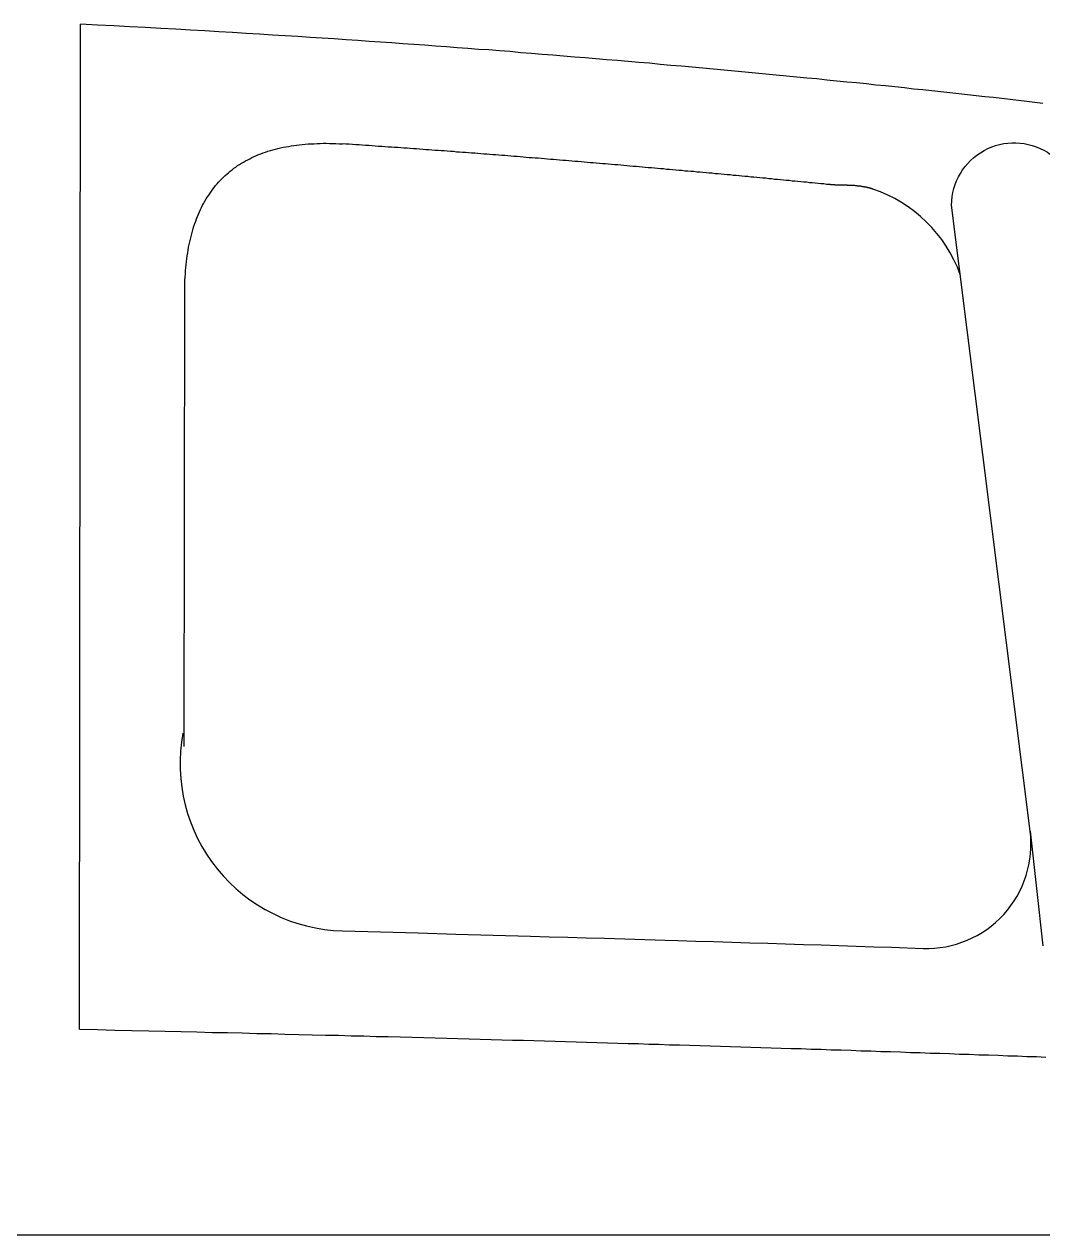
# Model space of a CAD drawing. Header units: millimetres. Extents: x 41 to 1041, y 1148 to 1248.
# Drawn here: x 561.5 to 610.3, y 1147.8 to 1205.8 of the extents above; entities that cross this region are included whole.
import ezdxf

# ---------------------------------------------------------------- set-up
doc = ezdxf.new("R2010")
doc.units = ezdxf.units.MM

msp = doc.modelspace()

# ---------------------------------------------------------------- linework, layer by layer
at = {"color": 3}
for p, q in [((564.124, 1157.65), (564.176, 1205.804)), ((569.138, 1171.201), (569.162, 1192.914)), ((609.681, 1167.145), (610.285, 1161.647))]:
    msp.add_line(p, q, dxfattribs=at)
msp.add_line((41.281, 1147.802), (1041.281, 1147.802))
for points in [[(605.914, 1197.139, -1.023403), (611.912, 1196.968)], [(592.192, 1161.921), (592.792, 1161.903), (593.66, 1161.876), (594.526, 1161.85), (595.388, 1161.823), (596.248, 1161.796), (597.105, 1161.769), (597.958, 1161.742), (598.81, 1161.714), (599.658, 1161.687), (600.504, 1161.659), (601.348, 1161.632), (602.189, 1161.604), (603.027, 1161.576), (604.551, 1161.524, 0.461477), (609.681, 1167.145)]]:
    msp.add_lwpolyline(points, format="xyb", dxfattribs=at)
for points in [[(609.681, 1167.145), (605.914, 1197.139)], [(576.724, 1162.363), (578.54, 1162.313), (580.35, 1162.263), (582.154, 1162.213), (583.95, 1162.162), (585.738, 1162.111), (586.629, 1162.085), (587.518, 1162.059), (588.404, 1162.034), (589.287, 1162.008), (592.192, 1161.921)]]:
    msp.add_lwpolyline(points, dxfattribs=at)
for points in [[(610.291, 1202.01, 0), (609.905, 1202.06, 0), (609.515, 1202.1, 0), (609.121, 1202.15, 0), (608.724, 1202.19, 0), (608.323, 1202.24, 0), (607.918, 1202.29, 0), (607.509, 1202.33, 0), (607.096, 1202.38, 0), (606.68, 1202.42, 0), (606.259, 1202.47, 0), (605.835, 1202.52, 0), (605.406, 1202.56, 0), (604.973, 1202.61, 0), (604.537, 1202.66, 0), (604.096, 1202.7, 0), (603.651, 1202.75, 0), (603.202, 1202.8, 0), (602.748, 1202.85, 0), (602.291, 1202.89, 0), (601.829, 1202.94, 0), (601.363, 1202.99, 0), (600.893, 1203.03, 0), (600.42, 1203.08, 0), (599.943, 1203.13, 0), (599.462, 1203.18, 0), (598.978, 1203.22, 0), (598.491, 1203.27, 0), (598.002, 1203.32, 0), (597.509, 1203.37, 0), (597.014, 1203.41, 0), (596.516, 1203.46, 0), (596.016, 1203.51, 0), (595.514, 1203.56, 0), (595.01, 1203.6, 0), (594.505, 1203.65, 0), (593.997, 1203.7, 0), (593.488, 1203.74, 0), (592.978, 1203.79, 0), (592.466, 1203.83, 0), (591.954, 1203.88, 0), (591.441, 1203.93, 0), (590.927, 1203.97, 0), (590.412, 1204.02, 0), (589.897, 1204.06, 0), (589.382, 1204.1, 0), (588.867, 1204.15, 0), (588.352, 1204.19, 0), (587.837, 1204.23, 0), (587.323, 1204.28, 0), (586.809, 1204.32, 0), (586.296, 1204.36, 0), (585.784, 1204.4, 0), (585.273, 1204.44, 0), (584.763, 1204.49, 0), (584.254, 1204.53, 0), (583.745, 1204.57, 0), (583.236, 1204.6, 0), (582.726, 1204.64, 0), (582.215, 1204.68, 0), (581.702, 1204.72, 0), (581.186, 1204.76, 0), (580.667, 1204.8, 0), (580.144, 1204.83, 0), (579.617, 1204.87, 0), (579.085, 1204.91, 0), (578.547, 1204.95, 0), (578.003, 1204.98, 0), (577.453, 1205.02, 0), (576.896, 1205.06, 0), (576.331, 1205.1, 0), (575.757, 1205.13, 0), (575.175, 1205.17, 0), (574.583, 1205.21, 0), (573.981, 1205.25, 0), (573.368, 1205.28, 0), (572.745, 1205.32, 0), (572.109, 1205.36, 0), (571.461, 1205.4, 0), (570.8, 1205.44, 0), (570.126, 1205.48, 0), (569.437, 1205.52, 0), (568.734, 1205.56, 0), (568.016, 1205.6, 0), (567.282, 1205.64, 0), (566.531, 1205.68, 0), (565.764, 1205.72, 0), (564.979, 1205.76, 0), (564.175, 1205.8, 0)], [(569.161, 1192.91, 0), (569.162, 1193.07, 0), (569.165, 1193.23, 0), (569.169, 1193.39, 0), (569.176, 1193.54, 0), (569.183, 1193.69, 0), (569.193, 1193.84, 0), (569.204, 1193.99, 0), (569.216, 1194.14, 0), (569.231, 1194.28, 0), (569.247, 1194.43, 0), (569.265, 1194.57, 0), (569.284, 1194.71, 0), (569.305, 1194.85, 0), (569.328, 1194.98, 0), (569.352, 1195.12, 0), (569.378, 1195.25, 0), (569.406, 1195.38, 0), (569.435, 1195.51, 0), (569.467, 1195.64, 0), (569.499, 1195.76, 0), (569.534, 1195.89, 0), (569.57, 1196.01, 0), (569.608, 1196.13, 0), (569.647, 1196.25, 0), (569.688, 1196.36, 0), (569.731, 1196.48, 0), (569.776, 1196.59, 0), (569.822, 1196.7, 0), (569.87, 1196.81, 0), (569.919, 1196.92, 0), (569.97, 1197.02, 0), (570.023, 1197.13, 0), (570.078, 1197.23, 0), (570.134, 1197.33, 0), (570.192, 1197.43, 0), (570.251, 1197.53, 0), (570.312, 1197.62, 0), (570.375, 1197.71, 0), (570.44, 1197.81, 0), (570.506, 1197.9, 0), (570.574, 1197.98, 0), (570.644, 1198.07, 0), (570.715, 1198.15, 0), (570.788, 1198.24, 0), (570.862, 1198.32, 0), (570.939, 1198.4, 0), (571.016, 1198.47, 0), (571.096, 1198.55, 0), (571.177, 1198.62, 0), (571.26, 1198.69, 0), (571.345, 1198.76, 0), (571.431, 1198.83, 0), (571.519, 1198.9, 0), (571.609, 1198.96, 0), (571.7, 1199.03, 0), (571.793, 1199.09, 0), (571.888, 1199.15, 0), (571.984, 1199.2, 0), (572.082, 1199.26, 0), (572.182, 1199.31, 0), (572.283, 1199.36, 0), (572.386, 1199.42, 0), (572.491, 1199.46, 0), (572.597, 1199.51, 0), (572.705, 1199.56, 0), (572.815, 1199.6, 0), (572.926, 1199.64, 0), (573.039, 1199.68, 0), (573.154, 1199.72, 0), (573.27, 1199.75, 0), (573.388, 1199.79, 0), (573.508, 1199.82, 0), (573.629, 1199.85, 0), (573.753, 1199.88, 0), (573.877, 1199.91, 0), (574.004, 1199.93, 0), (574.132, 1199.95, 0), (574.262, 1199.98, 0), (574.393, 1200, 0), (574.526, 1200.01, 0), (574.661, 1200.03, 0), (574.797, 1200.04, 0), (574.935, 1200.06, 0), (575.075, 1200.07, 0), (575.217, 1200.08, 0), (575.36, 1200.08, 0), (575.505, 1200.09, 0), (575.651, 1200.09, 0), (575.799, 1200.1, 0), (575.949, 1200.1, 0), (576.101, 1200.09, 0), (576.254, 1200.09, 0), (576.409, 1200.09, 0), (576.565, 1200.08, 0), (576.723, 1200.07, 0)], [(599.925, 1198.13, 0), (599.789, 1198.15, 0), (599.652, 1198.16, 0), (599.515, 1198.17, 0), (599.377, 1198.19, 0), (599.24, 1198.2, 0), (599.102, 1198.21, 0), (598.964, 1198.23, 0), (598.826, 1198.24, 0), (598.687, 1198.25, 0), (598.548, 1198.27, 0), (598.409, 1198.28, 0), (598.27, 1198.29, 0), (598.13, 1198.31, 0), (597.991, 1198.32, 0), (597.851, 1198.33, 0), (597.71, 1198.35, 0), (597.57, 1198.36, 0), (597.429, 1198.37, 0), (597.289, 1198.39, 0), (597.148, 1198.4, 0), (597.006, 1198.42, 0), (596.865, 1198.43, 0), (596.723, 1198.44, 0), (596.581, 1198.46, 0), (596.439, 1198.47, 0), (596.297, 1198.48, 0), (596.155, 1198.5, 0), (596.012, 1198.51, 0), (595.869, 1198.52, 0), (595.727, 1198.54, 0), (595.583, 1198.55, 0), (595.44, 1198.56, 0), (595.297, 1198.58, 0), (595.153, 1198.59, 0), (595.01, 1198.6, 0), (594.866, 1198.62, 0), (594.722, 1198.63, 0), (594.578, 1198.64, 0), (594.433, 1198.66, 0), (594.289, 1198.67, 0), (594.145, 1198.68, 0), (594, 1198.7, 0), (593.855, 1198.71, 0), (593.71, 1198.72, 0), (593.565, 1198.74, 0), (593.42, 1198.75, 0), (593.275, 1198.76, 0), (593.13, 1198.77, 0), (592.984, 1198.79, 0), (592.839, 1198.8, 0), (592.693, 1198.81, 0), (592.547, 1198.83, 0), (592.402, 1198.84, 0), (592.256, 1198.85, 0), (592.11, 1198.87, 0), (591.964, 1198.88, 0), (591.818, 1198.89, 0), (591.672, 1198.9, 0), (591.526, 1198.92, 0), (591.379, 1198.93, 0), (591.233, 1198.94, 0), (591.087, 1198.96, 0), (590.94, 1198.97, 0), (590.794, 1198.98, 0), (590.647, 1198.99, 0), (590.501, 1199.01, 0), (590.354, 1199.02, 0), (590.208, 1199.03, 0), (590.061, 1199.05, 0), (589.914, 1199.06, 0), (589.768, 1199.07, 0), (589.621, 1199.08, 0), (589.474, 1199.1, 0), (589.328, 1199.11, 0), (589.181, 1199.12, 0), (589.034, 1199.13, 0), (588.888, 1199.15, 0), (588.741, 1199.16, 0), (588.594, 1199.17, 0), (588.448, 1199.18, 0), (588.301, 1199.2, 0), (588.155, 1199.21, 0), (588.008, 1199.22, 0), (587.861, 1199.23, 0), (587.715, 1199.24, 0), (587.568, 1199.26, 0), (587.422, 1199.27, 0), (587.276, 1199.28, 0), (587.129, 1199.29, 0), (586.983, 1199.31, 0), (586.837, 1199.32, 0), (586.691, 1199.33, 0), (586.545, 1199.34, 0), (586.399, 1199.35, 0), (586.253, 1199.37, 0), (586.107, 1199.38, 0), (585.961, 1199.39, 0), (585.815, 1199.4, 0), (585.67, 1199.41, 0), (585.524, 1199.42, 0), (585.379, 1199.44, 0), (585.233, 1199.45, 0), (585.088, 1199.46, 0), (584.943, 1199.47, 0), (584.798, 1199.48, 0), (584.653, 1199.49, 0), (584.508, 1199.51, 0), (584.363, 1199.52, 0), (584.218, 1199.53, 0), (584.073, 1199.54, 0), (583.928, 1199.55, 0), (583.783, 1199.56, 0), (583.639, 1199.57, 0), (583.494, 1199.58, 0), (583.349, 1199.6, 0), (583.204, 1199.61, 0), (583.059, 1199.62, 0), (582.913, 1199.63, 0), (582.768, 1199.64, 0), (582.623, 1199.65, 0), (582.477, 1199.66, 0), (582.332, 1199.67, 0), (582.186, 1199.68, 0), (582.04, 1199.7, 0), (581.894, 1199.71, 0), (581.747, 1199.72, 0), (581.601, 1199.73, 0), (581.454, 1199.74, 0), (581.307, 1199.75, 0), (581.16, 1199.76, 0), (581.012, 1199.77, 0), (580.865, 1199.78, 0), (580.717, 1199.79, 0), (580.568, 1199.8, 0), (580.42, 1199.81, 0), (580.271, 1199.83, 0), (580.121, 1199.84, 0), (579.972, 1199.85, 0), (579.821, 1199.86, 0), (579.671, 1199.87, 0), (579.52, 1199.88, 0), (579.369, 1199.89, 0), (579.217, 1199.9, 0), (579.065, 1199.91, 0), (578.913, 1199.92, 0), (578.76, 1199.93, 0), (578.606, 1199.94, 0), (578.452, 1199.95, 0), (578.298, 1199.96, 0), (578.143, 1199.97, 0), (577.988, 1199.99, 0), (577.832, 1200, 0), (577.675, 1200.01, 0), (577.518, 1200.02, 0), (577.36, 1200.03, 0), (577.202, 1200.04, 0), (577.043, 1200.05, 0), (576.883, 1200.06, 0), (576.723, 1200.07, 0)], [(602.141, 1197.9, 0), (602.125, 1197.91, 0), (602.108, 1197.92, 0), (602.091, 1197.92, 0), (602.075, 1197.93, 0), (602.058, 1197.93, 0), (602.041, 1197.94, 0), (602.024, 1197.94, 0), (602.008, 1197.95, 0), (601.991, 1197.95, 0), (601.974, 1197.95, 0), (601.957, 1197.96, 0), (601.94, 1197.96, 0), (601.923, 1197.97, 0), (601.906, 1197.97, 0), (601.889, 1197.98, 0), (601.872, 1197.98, 0), (601.855, 1197.98, 0), (601.838, 1197.99, 0), (601.821, 1197.99, 0), (601.804, 1197.99, 0), (601.787, 1198, 0), (601.77, 1198, 0), (601.753, 1198, 0), (601.736, 1198.01, 0), (601.719, 1198.01, 0), (601.702, 1198.01, 0), (601.684, 1198.02, 0), (601.667, 1198.02, 0), (601.65, 1198.02, 0), (601.633, 1198.03, 0), (601.615, 1198.03, 0), (601.598, 1198.03, 0), (601.581, 1198.03, 0), (601.563, 1198.04, 0), (601.546, 1198.04, 0), (601.529, 1198.04, 0), (601.511, 1198.04, 0), (601.494, 1198.04, 0), (601.477, 1198.05, 0), (601.459, 1198.05, 0), (601.442, 1198.05, 0), (601.424, 1198.05, 0), (601.407, 1198.05, 0), (601.389, 1198.06, 0), (601.372, 1198.06, 0), (601.354, 1198.06, 0), (601.337, 1198.06, 0), (601.319, 1198.06, 0), (601.302, 1198.06, 0), (601.284, 1198.07, 0), (601.267, 1198.07, 0), (601.249, 1198.07, 0), (601.232, 1198.07, 0), (601.214, 1198.07, 0), (601.197, 1198.07, 0), (601.179, 1198.07, 0), (601.161, 1198.07, 0), (601.144, 1198.07, 0), (601.126, 1198.08, 0), (601.108, 1198.08, 0), (601.091, 1198.08, 0), (601.073, 1198.08, 0), (601.056, 1198.08, 0), (601.038, 1198.08, 0), (601.02, 1198.08, 0), (601.003, 1198.08, 0), (600.985, 1198.08, 0), (600.967, 1198.08, 0), (600.949, 1198.08, 0), (600.932, 1198.08, 0), (600.914, 1198.09, 0), (600.896, 1198.09, 0), (600.879, 1198.09, 0), (600.861, 1198.09, 0), (600.843, 1198.09, 0), (600.826, 1198.09, 0), (600.808, 1198.09, 0), (600.79, 1198.09, 0), (600.772, 1198.09, 0), (600.755, 1198.09, 0), (600.737, 1198.09, 0), (600.719, 1198.09, 0), (600.701, 1198.09, 0), (600.684, 1198.09, 0), (600.666, 1198.09, 0), (600.648, 1198.09, 0), (600.631, 1198.09, 0), (600.613, 1198.09, 0), (600.595, 1198.1, 0), (600.577, 1198.1, 0), (600.56, 1198.1, 0), (600.542, 1198.1, 0), (600.524, 1198.1, 0), (600.506, 1198.1, 0), (600.489, 1198.1, 0), (600.471, 1198.1, 0), (600.453, 1198.1, 0), (600.436, 1198.1, 0), (600.418, 1198.1, 0), (600.4, 1198.1, 0), (600.382, 1198.1, 0), (600.365, 1198.1, 0), (600.347, 1198.1, 0), (600.329, 1198.1, 0), (600.312, 1198.11, 0), (600.294, 1198.11, 0), (600.276, 1198.11, 0), (600.259, 1198.11, 0), (600.241, 1198.11, 0), (600.224, 1198.11, 0), (600.206, 1198.11, 0), (600.188, 1198.11, 0), (600.171, 1198.11, 0), (600.153, 1198.11, 0), (600.135, 1198.11, 0), (600.118, 1198.12, 0), (600.1, 1198.12, 0), (600.083, 1198.12, 0), (600.065, 1198.12, 0), (600.048, 1198.12, 0), (600.03, 1198.12, 0), (600.013, 1198.12, 0), (599.995, 1198.12, 0), (599.978, 1198.13, 0), (599.96, 1198.13, 0), (599.943, 1198.13, 0), (599.925, 1198.13, 0)], [(564.123, 1157.65, 0), (564.979, 1157.63, 0), (565.816, 1157.61, 0), (566.636, 1157.59, 0), (567.438, 1157.57, 0), (568.224, 1157.56, 0), (568.994, 1157.54, 0), (569.748, 1157.52, 0), (570.487, 1157.5, 0), (571.211, 1157.49, 0), (571.92, 1157.47, 0), (572.616, 1157.45, 0), (573.299, 1157.44, 0), (573.968, 1157.42, 0), (574.626, 1157.4, 0), (575.271, 1157.39, 0), (575.905, 1157.37, 0), (576.528, 1157.36, 0), (577.14, 1157.34, 0), (577.743, 1157.33, 0), (578.335, 1157.31, 0), (578.919, 1157.3, 0), (579.494, 1157.28, 0), (580.061, 1157.27, 0), (580.621, 1157.25, 0), (581.173, 1157.24, 0), (581.719, 1157.22, 0), (582.258, 1157.21, 0), (582.792, 1157.19, 0), (583.32, 1157.18, 0), (583.844, 1157.16, 0), (584.363, 1157.15, 0), (584.879, 1157.13, 0), (585.391, 1157.12, 0), (585.9, 1157.11, 0), (586.407, 1157.09, 0), (586.912, 1157.08, 0), (587.415, 1157.06, 0), (587.918, 1157.05, 0), (588.419, 1157.03, 0), (588.919, 1157.02, 0), (589.418, 1157, 0), (589.916, 1156.99, 0), (590.413, 1156.97, 0), (590.908, 1156.96, 0), (591.403, 1156.94, 0), (591.897, 1156.93, 0), (592.389, 1156.91, 0), (592.881, 1156.9, 0), (593.372, 1156.88, 0), (593.861, 1156.87, 0), (594.35, 1156.85, 0), (594.838, 1156.84, 0), (595.324, 1156.82, 0), (595.81, 1156.81, 0), (596.295, 1156.79, 0), (596.779, 1156.78, 0), (597.262, 1156.76, 0), (597.744, 1156.75, 0), (598.226, 1156.73, 0), (598.706, 1156.72, 0), (599.186, 1156.7, 0), (599.665, 1156.69, 0), (600.143, 1156.67, 0), (600.62, 1156.66, 0), (601.096, 1156.64, 0), (601.572, 1156.62, 0), (602.047, 1156.61, 0), (602.521, 1156.59, 0), (602.994, 1156.58, 0), (603.467, 1156.56, 0), (603.938, 1156.54, 0), (604.41, 1156.53, 0), (604.88, 1156.51, 0), (605.35, 1156.5, 0), (605.819, 1156.48, 0), (606.287, 1156.46, 0), (606.754, 1156.45, 0), (607.22, 1156.43, 0), (607.684, 1156.42, 0), (608.148, 1156.4, 0), (608.609, 1156.38, 0), (609.069, 1156.37, 0), (609.527, 1156.35, 0), (609.984, 1156.34, 0), (610.438, 1156.32, 0)]]:
    msp.add_polyline3d(points, dxfattribs=at)
for centre, radius, start, end in [((599.956, 1191.475), 6.791, 20.13019, 71.22207), ((576.943, 1170.36), 8, 169.40271, 268.4308)]:
    msp.add_arc(centre, radius, start, end, dxfattribs=at)

doc.saveas('drawing.dxf')
